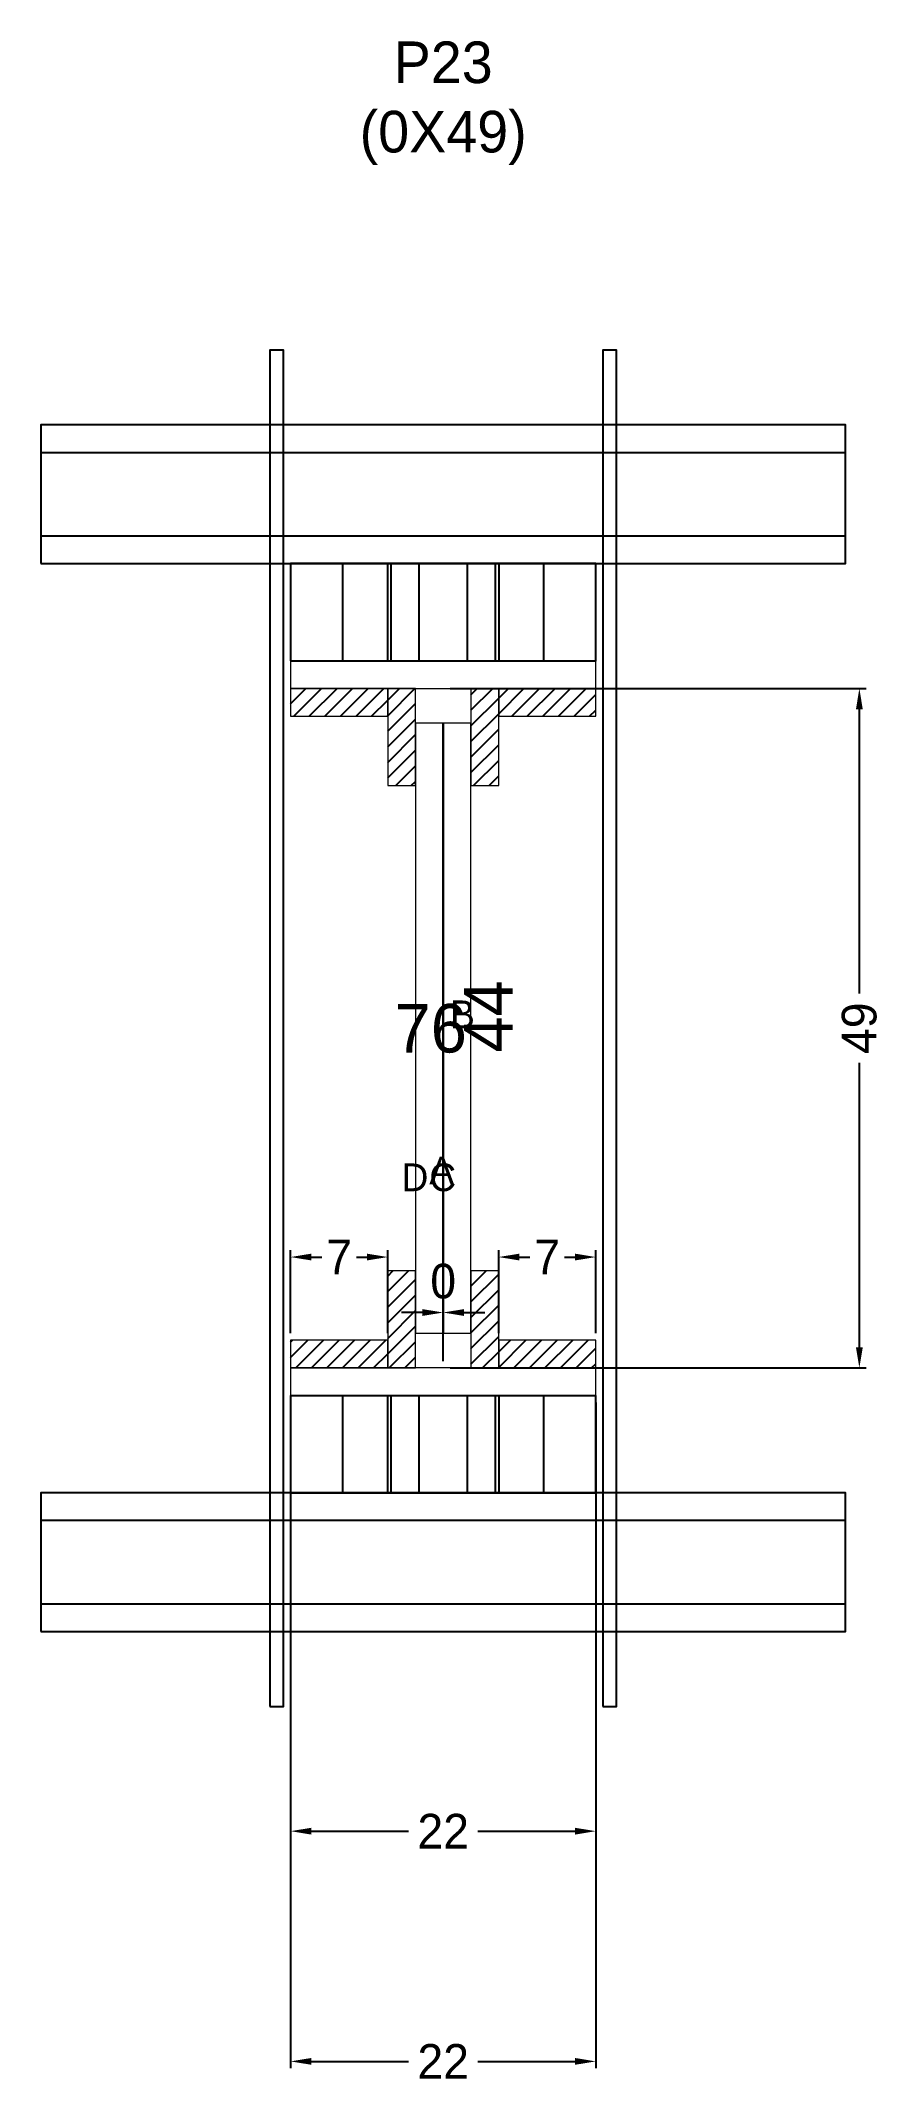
# Model space of a CAD drawing. Header units: centimetres. Extents: x -58 to 63, y -12 to 282.
import ezdxf

# ---------------------------------------------------------------- set-up
doc = ezdxf.new("R2010")
doc.units = ezdxf.units.CM
for name, color, linetype in [('CHAPA', 140, 'Continuous'), ('COTA', 241, 'Continuous'), ('Hachura', 251, 'Continuous'), ('Madeira', 30, 'Continuous'), ('NOMENCLATURA', 7, 'Continuous'), ('Painéis', 200, 'Continuous'), ('Perfil Metálico', 150, 'Continuous'), ('SARRAFO', 251, 'Continuous'), ('TEXTO_GERAL', 7, 'Continuous')]:
    doc.layers.add(name, color=color, linetype=linetype)
doc.dimstyles.new('cotax2', dxfattribs={"dimtxt": 2.5, "dimasz": 1.5, "dimexe": 0.5, "dimexo": 0.5, "dimgap": 0.5, "dimtad": 1, "dimcen": 2.5, "dimazin": 3, "dimtfac": 1, "dimtmove": 0, "dimatfit": 3})
pattern_1 = [(45, (0, 0), (-1.122532, 1.122532), [])]

# ---------------------------------------------------------------- blocks, each defined once
blk = doc.blocks.new('_CLOSEDFILLED')
at = {"color": 0, "linetype": 'BYBLOCK'}
blk.add_solid([(-1, 0.164), (0, 0), (-1, -0.164)], dxfattribs=at)
blk = doc.blocks.new('*D1')
for p, q in [((-22, 86), (-22, -10)), ((22, 86), (22, -10)), ((-19, -9), (-5, -9)), ((5, -9), (19, -9))]:
    blk.add_line(p, q)
at = {"layer": 'Defpoints'}
for p in [(-22, 87), (22, 87), (-22, -9)]:
    blk.add_point(p, dxfattribs=at)
at = {"layer": 'COTA', "xscale": 3, "yscale": 3, "rotation": 180}
blk.add_blockref('_CLOSEDFILLED', (-22, -9), dxfattribs=at)
at = {"layer": 'COTA', "xscale": 3, "yscale": 3}
blk.add_blockref('_CLOSEDFILLED', (22, -9), dxfattribs=at)
at = {"layer": 'COTA', "insert": (0, -9), "char_height": 5, "attachment_point": 5}
blk.add_mtext('22', dxfattribs=at)
blk = doc.blocks.new('*D2')
for p, q in [((-3, 99), (-6, 99)), ((0, 92), (0, 100)), ((0, 92), (0, 100)), ((0, 99), (0, 99)), ((3, 99), (6, 99))]:
    blk.add_line(p, q)
at = {"layer": 'Defpoints'}
for p in [(0, 99), (0, 91), (0, 91)]:
    blk.add_point(p, dxfattribs=at)
at = {"layer": 'COTA', "xscale": 3, "yscale": 3}
blk.add_blockref('_CLOSEDFILLED', (0, 99), dxfattribs=at)
at = {"layer": 'COTA', "xscale": 3, "yscale": 3, "rotation": 180}
blk.add_blockref('_CLOSEDFILLED', (0, 99), dxfattribs=at)
at = {"layer": 'COTA', "insert": (0, 103.5), "char_height": 5, "attachment_point": 5}
blk.add_mtext('0', dxfattribs=at)
blk = doc.blocks.new('*D3')
for p, q in [((1, 189), (61, 189)), ((60, 145), (60, 186)), ((60, 94), (60, 135)), ((1, 91), (61, 91))]:
    blk.add_line(p, q)
at = {"layer": 'Defpoints'}
for p in [(0, 189), (0, 91), (60, 91)]:
    blk.add_point(p, dxfattribs=at)
at = {"layer": 'COTA', "xscale": 3, "yscale": 3}
for p, rotation in [((60, 189), 90), ((60, 91), -90.00000000000001)]:
    blk.add_blockref('_CLOSEDFILLED', p, dxfattribs=dict(at, rotation=rotation))
at = {"layer": 'COTA', "insert": (60, 140), "char_height": 5, "attachment_point": 5, "rotation": 90}
blk.add_mtext('49', dxfattribs=at)
blk = doc.blocks.new('*D4')
for p, q in [((-22, 96), (-22, 108)), ((-19, 107), (-17.5, 107)), ((-12.5, 107), (-11, 107)), ((-8, 96), (-8, 108))]:
    blk.add_line(p, q)
at = {"layer": 'Defpoints'}
for p in [(-22, 107), (-22, 95), (-8, 95)]:
    blk.add_point(p, dxfattribs=at)
at = {"layer": 'COTA', "xscale": 3, "yscale": 3, "rotation": 180}
blk.add_blockref('_CLOSEDFILLED', (-22, 107), dxfattribs=at)
at = {"layer": 'COTA', "xscale": 3, "yscale": 3}
blk.add_blockref('_CLOSEDFILLED', (-8, 107), dxfattribs=at)
at = {"layer": 'COTA', "insert": (-15, 107), "char_height": 5, "attachment_point": 5}
blk.add_mtext('7', dxfattribs=at)
blk = doc.blocks.new('*D5')
for p, q in [((8, 96), (8, 108)), ((11, 107), (12.5, 107)), ((17.5, 107), (19, 107)), ((22, 96), (22, 108))]:
    blk.add_line(p, q)
at = {"layer": 'Defpoints'}
for p in [(8, 107), (8, 95), (22, 95)]:
    blk.add_point(p, dxfattribs=at)
at = {"layer": 'COTA', "xscale": 3, "yscale": 3, "rotation": 180}
blk.add_blockref('_CLOSEDFILLED', (8, 107), dxfattribs=at)
at = {"layer": 'COTA', "xscale": 3, "yscale": 3}
blk.add_blockref('_CLOSEDFILLED', (22, 107), dxfattribs=at)
at = {"layer": 'COTA', "insert": (15, 107), "char_height": 5, "attachment_point": 5}
blk.add_mtext('7', dxfattribs=at)
blk = doc.blocks.new('*D6')
for p, q in [((-22, 53.2), (-22, 23.2)), ((22, 53.2), (22, 23.2)), ((-19, 24.2), (-5, 24.2)), ((5, 24.2), (19, 24.2))]:
    blk.add_line(p, q)
at = {"layer": 'Defpoints'}
for p in [(-22, 54.2), (22, 54.2), (-22, 24.2)]:
    blk.add_point(p, dxfattribs=at)
at = {"layer": 'COTA', "xscale": 3, "yscale": 3, "rotation": 180}
blk.add_blockref('_CLOSEDFILLED', (-22, 24.2), dxfattribs=at)
at = {"layer": 'COTA', "xscale": 3, "yscale": 3}
blk.add_blockref('_CLOSEDFILLED', (22, 24.2), dxfattribs=at)
at = {"layer": 'COTA', "insert": (0, 24.2), "char_height": 5, "attachment_point": 5}
blk.add_mtext('22', dxfattribs=at)

msp = doc.modelspace()

# ---------------------------------------------------------------- hatches: boundary and pattern name
at = {"layer": 'Hachura'}
h = msp.add_hatch(dxfattribs=at)
h.set_pattern_fill('ANSI31')
h.set_pattern_definition(pattern_1)
h.paths.add_polyline_path([(-22, 185), (-8, 185), (-8, 189), (-22, 189)])
h = msp.add_hatch(dxfattribs=at)
h.set_pattern_fill('ANSI31')
h.set_pattern_definition(pattern_1)
h.paths.add_polyline_path([(-8, 175), (-4, 175), (-4, 189), (-8, 189)])
h = msp.add_hatch(dxfattribs=at)
h.set_pattern_fill('ANSI31')
h.set_pattern_definition(pattern_1)
h.paths.add_polyline_path([(4, 175), (8, 175), (8, 189), (4, 189)])
h = msp.add_hatch(dxfattribs=at)
h.set_pattern_fill('ANSI31')
h.set_pattern_definition(pattern_1)
h.paths.add_polyline_path([(8, 185), (22, 185), (22, 189), (8, 189)])
h = msp.add_hatch(dxfattribs=at)
h.set_pattern_fill('ANSI31')
h.set_pattern_definition(pattern_1)
h.paths.add_polyline_path([(-8, 91), (-4, 91), (-4, 105), (-8, 105)])
h = msp.add_hatch(dxfattribs=at)
h.set_pattern_fill('ANSI31')
h.set_pattern_definition(pattern_1)
h.paths.add_polyline_path([(4, 91), (8, 91), (8, 105), (4, 105)])
h = msp.add_hatch(dxfattribs=at)
h.set_pattern_fill('ANSI31')
h.set_pattern_definition(pattern_1)
h.paths.add_polyline_path([(-22, 91), (-8, 91), (-8, 95), (-22, 95)])
h = msp.add_hatch(dxfattribs=at)
h.set_pattern_fill('ANSI31')
h.set_pattern_definition(pattern_1)
h.paths.add_polyline_path([(8, 91), (22, 91), (22, 95), (8, 95)])

# ---------------------------------------------------------------- linework, layer by layer
at = {"layer": 'CHAPA', "lineweight": 18}
for points in [[(-22, 189), (22, 189), (22, 193), (-22, 193)], [(-22, 189), (22, 189), (22, 193), (-22, 193)], [(-4, 96), (0, 96), (0, 184), (-4, 184)], [(-4, 96), (0, 96), (0, 184), (-4, 184)], [(0, 96), (4, 96), (4, 184), (0, 184)], [(0, 96), (4, 96), (4, 184), (0, 184)], [(-22, 87), (22, 87), (22, 91), (-22, 91)], [(-22, 87), (22, 87), (22, 91), (-22, 91)]]:
    msp.add_lwpolyline(points, close=True, dxfattribs=at)
at = {"layer": 'Hachura'}
for points in [[(-25, 42.2), (-23, 42.2), (-23, 237.8), (-25, 237.8)], [(23, 42.2), (25, 42.2), (25, 237.8), (23, 237.8)]]:
    msp.add_lwpolyline(points, close=True, dxfattribs=at)
at = {"layer": 'Madeira', "color": 126}
for points in [[(-22, 193), (22, 193), (22, 207), (-22, 207)], [(-22, 193), (-8, 193), (-8, 207), (-22, 207)], [(-14.5, 193), (-7.5, 193), (-7.5, 207), (-14.5, 207)], [(-3.5, 193), (3.5, 193), (3.5, 207), (-3.5, 207)], [(7.5, 193), (14.5, 193), (14.5, 207), (7.5, 207)], [(8, 193), (22, 193), (22, 207), (8, 207)], [(-22, 73), (22, 73), (22, 87), (-22, 87)], [(-22, 73), (-8, 73), (-8, 87), (-22, 87)], [(-14.5, 73), (-7.5, 73), (-7.5, 87), (-14.5, 87)], [(-3.5, 73), (3.5, 73), (3.5, 87), (-3.5, 87)], [(7.5, 73), (14.5, 73), (14.5, 87), (7.5, 87)], [(8, 73), (22, 73), (22, 87), (8, 87)]]:
    msp.add_lwpolyline(points, close=True, dxfattribs=at)
at = {"layer": 'Painéis'}
msp.add_lwpolyline([(0, 96), (0, 96), (0, 184), (0, 184)], close=True, dxfattribs=at)
at = {"layer": 'Perfil Metálico', "color": 224}
for points in [[(-58, 207), (58, 207), (58, 227), (-58, 227)], [(-58, 211), (58, 211), (58, 223), (-58, 223)], [(-58, 53), (58, 53), (58, 73), (-58, 73)], [(-58, 57), (58, 57), (58, 69), (-58, 69)]]:
    msp.add_lwpolyline(points, close=True, dxfattribs=at)
at = {"layer": 'SARRAFO', "color": 251, "lineweight": 13}
for points in [[(-22, 185), (-8, 185), (-8, 189), (-22, 189)], [(-8, 175), (-4, 175), (-4, 189), (-8, 189)], [(4, 175), (8, 175), (8, 189), (4, 189)], [(8, 185), (22, 185), (22, 189), (8, 189)], [(-8, 91), (-4, 91), (-4, 105), (-8, 105)], [(4, 91), (8, 91), (8, 105), (4, 105)], [(-22, 91), (-8, 91), (-8, 95), (-22, 95)], [(8, 91), (22, 91), (22, 95), (8, 95)]]:
    msp.add_lwpolyline(points, close=True, dxfattribs=at)

# ---------------------------------------------------------------- texts
at = {"layer": 'COTA'}
msp.add_text('44', height=7, rotation=90, dxfattribs=at).set_placement((10, 136.5))
msp.add_text('76', height=7, dxfattribs=at).set_placement((-7, 136.5))
at = {"layer": 'NOMENCLATURA', "insert": (0, 264.5), "char_height": 6, "attachment_point": 8}
msp.add_mtext('P23\\P(0X49)', dxfattribs=at)
at = {"layer": 'TEXTO_GERAL'}
for s, p in [('B', (1, 140)), ('A', (-2, 117.5)), ('D', (-6, 116.5)), ('C', (-2, 116.5))]:
    msp.add_text(s, height=4, dxfattribs=at).set_placement(p)

# ---------------------------------------------------------------- dimensions: what is measured, and where the dimension line sits
at = {"layer": 'COTA'}
dim = msp.add_linear_dim(base=(60, 91), p1=(0, 91), p2=(0, 189), angle=90, dimstyle='cotax2', dxfattribs=at)
dim.commit()
dim.dimension.update_dxf_attribs({"geometry": '*D3', "text_midpoint": (60, 140)})
for base, p1, p2, picture, middle in [((-22, 107), (-22, 95), (-8, 95), '*D4', (-15, 107)), ((8, 107), (8, 95), (22, 95), '*D5', (15, 107)), ((0, 99), (0, 91), (0, 91), '*D2', (0, 103.5)), ((-22, -9), (-22, 87), (22, 87), '*D1', (0, -9)), ((-22, 24.2), (-22, 54.2), (22, 54.2), '*D6', (0, 24.2))]:
    dim = msp.add_linear_dim(base=base, p1=p1, p2=p2, dimstyle='cotax2', dxfattribs=at)
    dim.commit()
    dim.dimension.update_dxf_attribs({"geometry": picture, "text_midpoint": middle})

doc.saveas('drawing.dxf')
